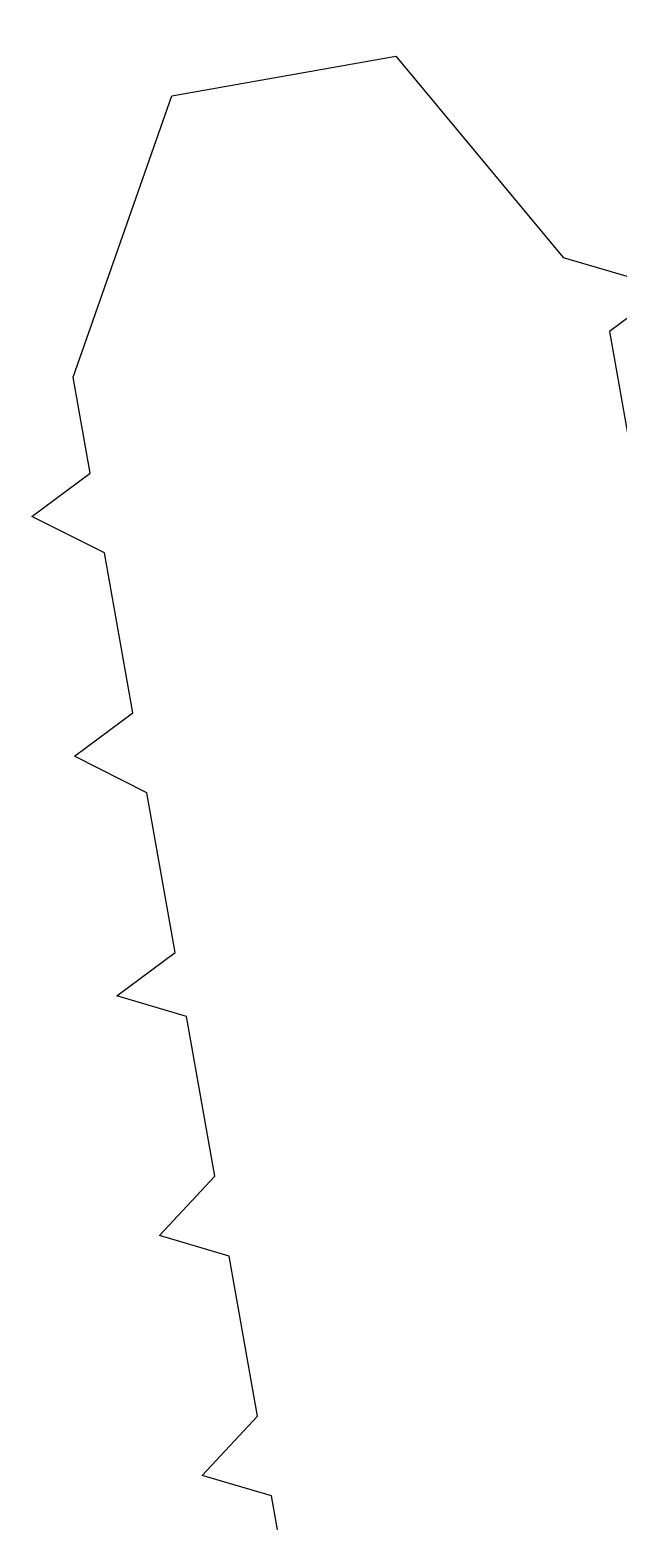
# Model space of a CAD drawing. Header units: millimetres. Extents: x 0 to 8967983, y -224399 to 13801.
# Drawn here: x 71359.15 to 71363.57, y -193413.17 to -193401.96 of the extents above; entities that cross this region are included whole.
import ezdxf

# ---------------------------------------------------------------- set-up
doc = ezdxf.new("R2010")
doc.units = ezdxf.units.MM
doc.header["$LTSCALE"] = 10
doc.layers.add('Архитектура', color=251, linetype='Continuous')

msp = doc.modelspace()

# ---------------------------------------------------------------- linework, layer by layer
at = {"layer": 'Архитектура', "lineweight": 25, "transparency": 33554684}
msp.add_lwpolyline([(71361.177, -193414.176), (71360.964, -193412.976), (71360.442, -193412.821), (71360.858, -193412.376), (71360.645, -193411.175), (71360.122, -193411.02), (71360.539, -193410.575), (71360.326, -193409.374), (71359.803, -193409.219), (71360.241, -193408.894), (71360.028, -193407.694), (71359.484, -193407.419), (71359.922, -193407.093), (71359.709, -193405.893), (71359.165, -193405.618), (71359.603, -193405.293), (71359.475, -193404.572), (71360.215, -193402.46), (71361.896, -193402.162), (71363.154, -193403.673), (71363.938, -193403.905), (71363.5, -193404.23), (71363.713, -193405.431)], dxfattribs=at)
msp.add_lwpolyline([(71361.177, -193414.176), (71360.964, -193412.976), (71360.442, -193412.821), (71360.858, -193412.376), (71360.645, -193411.175), (71360.122, -193411.02), (71360.539, -193410.575), (71360.326, -193409.374), (71359.803, -193409.219), (71360.241, -193408.894), (71360.028, -193407.694), (71359.484, -193407.419), (71359.922, -193407.093), (71359.709, -193405.893), (71359.165, -193405.618), (71359.603, -193405.293), (71359.475, -193404.572), (71360.215, -193402.46), (71361.896, -193402.162), (71363.154, -193403.673), (71363.938, -193403.905), (71363.5, -193404.23), (71363.713, -193405.431)], dxfattribs=at)
msp.add_lwpolyline([(71361.177, -193414.176), (71360.964, -193412.976), (71360.442, -193412.821), (71360.858, -193412.376), (71360.645, -193411.175), (71360.122, -193411.02), (71360.539, -193410.575), (71360.326, -193409.374), (71359.803, -193409.219), (71360.241, -193408.894), (71360.028, -193407.694), (71359.484, -193407.419), (71359.922, -193407.093), (71359.709, -193405.893), (71359.165, -193405.618), (71359.603, -193405.293), (71359.475, -193404.572), (71360.215, -193402.46), (71361.896, -193402.162), (71363.154, -193403.673), (71363.938, -193403.905), (71363.5, -193404.23), (71363.713, -193405.431)], dxfattribs=at)
msp.add_lwpolyline([(71361.177, -193414.176), (71360.964, -193412.976), (71360.442, -193412.821), (71360.858, -193412.376), (71360.645, -193411.175), (71360.122, -193411.02), (71360.539, -193410.575), (71360.326, -193409.374), (71359.803, -193409.219), (71360.241, -193408.894), (71360.028, -193407.694), (71359.484, -193407.419), (71359.922, -193407.093), (71359.709, -193405.893), (71359.165, -193405.618), (71359.603, -193405.293), (71359.475, -193404.572), (71360.215, -193402.46), (71361.896, -193402.162), (71363.154, -193403.673), (71363.938, -193403.905), (71363.5, -193404.23), (71363.713, -193405.431)], dxfattribs=at)
msp.add_lwpolyline([(71361.177, -193414.176), (71360.964, -193412.976), (71360.442, -193412.821), (71360.858, -193412.376), (71360.645, -193411.175), (71360.122, -193411.02), (71360.539, -193410.575), (71360.326, -193409.374), (71359.803, -193409.219), (71360.241, -193408.894), (71360.028, -193407.694), (71359.484, -193407.419), (71359.922, -193407.093), (71359.709, -193405.893), (71359.165, -193405.618), (71359.603, -193405.293), (71359.475, -193404.572), (71360.215, -193402.46), (71361.896, -193402.162), (71363.154, -193403.673), (71363.938, -193403.905), (71363.5, -193404.23), (71363.713, -193405.431)], dxfattribs=at)
msp.add_lwpolyline([(71361.177, -193414.176), (71360.964, -193412.976), (71360.442, -193412.821), (71360.858, -193412.376), (71360.645, -193411.175), (71360.122, -193411.02), (71360.539, -193410.575), (71360.326, -193409.374), (71359.803, -193409.219), (71360.241, -193408.894), (71360.028, -193407.694), (71359.484, -193407.419), (71359.922, -193407.093), (71359.709, -193405.893), (71359.165, -193405.618), (71359.603, -193405.293), (71359.475, -193404.572), (71360.215, -193402.46), (71361.896, -193402.162), (71363.154, -193403.673), (71363.938, -193403.905), (71363.5, -193404.23), (71363.713, -193405.431)], dxfattribs=at)
msp.add_lwpolyline([(71361.177, -193414.176), (71360.964, -193412.976), (71360.442, -193412.821), (71360.858, -193412.376), (71360.645, -193411.175), (71360.122, -193411.02), (71360.539, -193410.575), (71360.326, -193409.374), (71359.803, -193409.219), (71360.241, -193408.894), (71360.028, -193407.694), (71359.484, -193407.419), (71359.922, -193407.093), (71359.709, -193405.893), (71359.165, -193405.618), (71359.603, -193405.293), (71359.475, -193404.572), (71360.215, -193402.46), (71361.896, -193402.162), (71363.154, -193403.673), (71363.938, -193403.905), (71363.5, -193404.23), (71363.713, -193405.431)], dxfattribs=at)
msp.add_lwpolyline([(71361.177, -193414.176), (71360.964, -193412.976), (71360.442, -193412.821), (71360.858, -193412.376), (71360.645, -193411.175), (71360.122, -193411.02), (71360.539, -193410.575), (71360.326, -193409.374), (71359.803, -193409.219), (71360.241, -193408.894), (71360.028, -193407.694), (71359.484, -193407.419), (71359.922, -193407.093), (71359.709, -193405.893), (71359.165, -193405.618), (71359.603, -193405.293), (71359.475, -193404.572), (71360.215, -193402.46), (71361.896, -193402.162), (71363.154, -193403.673), (71363.938, -193403.905), (71363.5, -193404.23), (71363.713, -193405.431)], dxfattribs=at)
msp.add_lwpolyline([(71361.177, -193414.176), (71360.964, -193412.976), (71360.442, -193412.821), (71360.858, -193412.376), (71360.645, -193411.175), (71360.122, -193411.02), (71360.539, -193410.575), (71360.326, -193409.374), (71359.803, -193409.219), (71360.241, -193408.894), (71360.028, -193407.694), (71359.484, -193407.419), (71359.922, -193407.093), (71359.709, -193405.893), (71359.165, -193405.618), (71359.603, -193405.293), (71359.475, -193404.572), (71360.215, -193402.46), (71361.896, -193402.162), (71363.154, -193403.673), (71363.938, -193403.905), (71363.5, -193404.23), (71363.713, -193405.431)], dxfattribs=at)
msp.add_lwpolyline([(71361.177, -193414.176), (71360.964, -193412.976), (71360.442, -193412.821), (71360.858, -193412.376), (71360.645, -193411.175), (71360.122, -193411.02), (71360.539, -193410.575), (71360.326, -193409.374), (71359.803, -193409.219), (71360.241, -193408.894), (71360.028, -193407.694), (71359.484, -193407.419), (71359.922, -193407.093), (71359.709, -193405.893), (71359.165, -193405.618), (71359.603, -193405.293), (71359.475, -193404.572), (71360.215, -193402.46), (71361.896, -193402.162), (71363.154, -193403.673), (71363.938, -193403.905), (71363.5, -193404.23), (71363.713, -193405.431)], dxfattribs=at)
msp.add_lwpolyline([(71361.177, -193414.176), (71360.964, -193412.976), (71360.442, -193412.821), (71360.858, -193412.376), (71360.645, -193411.175), (71360.122, -193411.02), (71360.539, -193410.575), (71360.326, -193409.374), (71359.803, -193409.219), (71360.241, -193408.894), (71360.028, -193407.694), (71359.484, -193407.419), (71359.922, -193407.093), (71359.709, -193405.893), (71359.165, -193405.618), (71359.603, -193405.293), (71359.475, -193404.572), (71360.215, -193402.46), (71361.896, -193402.162), (71363.154, -193403.673), (71363.938, -193403.905), (71363.5, -193404.23), (71363.713, -193405.431)], dxfattribs=at)
msp.add_lwpolyline([(71361.177, -193414.176), (71360.964, -193412.976), (71360.442, -193412.821), (71360.858, -193412.376), (71360.645, -193411.175), (71360.122, -193411.02), (71360.539, -193410.575), (71360.326, -193409.374), (71359.803, -193409.219), (71360.241, -193408.894), (71360.028, -193407.694), (71359.484, -193407.419), (71359.922, -193407.093), (71359.709, -193405.893), (71359.165, -193405.618), (71359.603, -193405.293), (71359.475, -193404.572), (71360.215, -193402.46), (71361.896, -193402.162), (71363.154, -193403.673), (71363.938, -193403.905), (71363.5, -193404.23), (71363.713, -193405.431)], dxfattribs=at)
msp.add_lwpolyline([(71361.177, -193414.176), (71360.964, -193412.976), (71360.442, -193412.821), (71360.858, -193412.376), (71360.645, -193411.175), (71360.122, -193411.02), (71360.539, -193410.575), (71360.326, -193409.374), (71359.803, -193409.219), (71360.241, -193408.894), (71360.028, -193407.694), (71359.484, -193407.419), (71359.922, -193407.093), (71359.709, -193405.893), (71359.165, -193405.618), (71359.603, -193405.293), (71359.475, -193404.572), (71360.215, -193402.46), (71361.896, -193402.162), (71363.154, -193403.673), (71363.938, -193403.905), (71363.5, -193404.23), (71363.713, -193405.431)], dxfattribs=at)
msp.add_lwpolyline([(71361.177, -193414.176), (71360.964, -193412.976), (71360.442, -193412.821), (71360.858, -193412.376), (71360.645, -193411.175), (71360.122, -193411.02), (71360.539, -193410.575), (71360.326, -193409.374), (71359.803, -193409.219), (71360.241, -193408.894), (71360.028, -193407.694), (71359.484, -193407.419), (71359.922, -193407.093), (71359.709, -193405.893), (71359.165, -193405.618), (71359.603, -193405.293), (71359.475, -193404.572), (71360.215, -193402.46), (71361.896, -193402.162), (71363.154, -193403.673), (71363.938, -193403.905), (71363.5, -193404.23), (71363.713, -193405.431)], dxfattribs=at)
msp.add_lwpolyline([(71361.177, -193414.176), (71360.964, -193412.976), (71360.442, -193412.821), (71360.858, -193412.376), (71360.645, -193411.175), (71360.122, -193411.02), (71360.539, -193410.575), (71360.326, -193409.374), (71359.803, -193409.219), (71360.241, -193408.894), (71360.028, -193407.694), (71359.484, -193407.419), (71359.922, -193407.093), (71359.709, -193405.893), (71359.165, -193405.618), (71359.603, -193405.293), (71359.475, -193404.572), (71360.215, -193402.46), (71361.896, -193402.162), (71363.154, -193403.673), (71363.938, -193403.905), (71363.5, -193404.23), (71363.713, -193405.431)], dxfattribs=at)
msp.add_lwpolyline([(71361.177, -193414.176), (71360.964, -193412.976), (71360.442, -193412.821), (71360.858, -193412.376), (71360.645, -193411.175), (71360.122, -193411.02), (71360.539, -193410.575), (71360.326, -193409.374), (71359.803, -193409.219), (71360.241, -193408.894), (71360.028, -193407.694), (71359.484, -193407.419), (71359.922, -193407.093), (71359.709, -193405.893), (71359.165, -193405.618), (71359.603, -193405.293), (71359.475, -193404.572), (71360.215, -193402.46), (71361.896, -193402.162), (71363.154, -193403.673), (71363.938, -193403.905), (71363.5, -193404.23), (71363.713, -193405.431)], dxfattribs=at)
msp.add_lwpolyline([(71361.177, -193414.176), (71360.964, -193412.976), (71360.442, -193412.821), (71360.858, -193412.376), (71360.645, -193411.175), (71360.122, -193411.02), (71360.539, -193410.575), (71360.326, -193409.374), (71359.803, -193409.219), (71360.241, -193408.894), (71360.028, -193407.694), (71359.484, -193407.419), (71359.922, -193407.093), (71359.709, -193405.893), (71359.165, -193405.618), (71359.603, -193405.293), (71359.475, -193404.572), (71360.215, -193402.46), (71361.896, -193402.162), (71363.154, -193403.673), (71363.938, -193403.905), (71363.5, -193404.23), (71363.713, -193405.431)], dxfattribs=at)
msp.add_lwpolyline([(71361.177, -193414.176), (71360.964, -193412.976), (71360.442, -193412.821), (71360.858, -193412.376), (71360.645, -193411.175), (71360.122, -193411.02), (71360.539, -193410.575), (71360.326, -193409.374), (71359.803, -193409.219), (71360.241, -193408.894), (71360.028, -193407.694), (71359.484, -193407.419), (71359.922, -193407.093), (71359.709, -193405.893), (71359.165, -193405.618), (71359.603, -193405.293), (71359.475, -193404.572), (71360.215, -193402.46), (71361.896, -193402.162), (71363.154, -193403.673), (71363.938, -193403.905), (71363.5, -193404.23), (71363.713, -193405.431)], dxfattribs=at)
msp.add_lwpolyline([(71361.177, -193414.176), (71360.964, -193412.976), (71360.442, -193412.821), (71360.858, -193412.376), (71360.645, -193411.175), (71360.122, -193411.02), (71360.539, -193410.575), (71360.326, -193409.374), (71359.803, -193409.219), (71360.241, -193408.894), (71360.028, -193407.694), (71359.484, -193407.419), (71359.922, -193407.093), (71359.709, -193405.893), (71359.165, -193405.618), (71359.603, -193405.293), (71359.475, -193404.572), (71360.215, -193402.46), (71361.896, -193402.162), (71363.154, -193403.673), (71363.938, -193403.905), (71363.5, -193404.23), (71363.713, -193405.431)], dxfattribs=at)
msp.add_lwpolyline([(71361.177, -193414.176), (71360.964, -193412.976), (71360.442, -193412.821), (71360.858, -193412.376), (71360.645, -193411.175), (71360.122, -193411.02), (71360.539, -193410.575), (71360.326, -193409.374), (71359.803, -193409.219), (71360.241, -193408.894), (71360.028, -193407.694), (71359.484, -193407.419), (71359.922, -193407.093), (71359.709, -193405.893), (71359.165, -193405.618), (71359.603, -193405.293), (71359.475, -193404.572), (71360.215, -193402.46), (71361.896, -193402.162), (71363.154, -193403.673), (71363.938, -193403.905), (71363.5, -193404.23), (71363.713, -193405.431)], dxfattribs=at)
msp.add_lwpolyline([(71361.177, -193414.176), (71360.964, -193412.976), (71360.442, -193412.821), (71360.858, -193412.376), (71360.645, -193411.175), (71360.122, -193411.02), (71360.539, -193410.575), (71360.326, -193409.374), (71359.803, -193409.219), (71360.241, -193408.894), (71360.028, -193407.694), (71359.484, -193407.419), (71359.922, -193407.093), (71359.709, -193405.893), (71359.165, -193405.618), (71359.603, -193405.293), (71359.475, -193404.572), (71360.215, -193402.46), (71361.896, -193402.162), (71363.154, -193403.673), (71363.938, -193403.905), (71363.5, -193404.23), (71363.713, -193405.431)], dxfattribs=at)
msp.add_lwpolyline([(71361.177, -193414.176), (71360.964, -193412.976), (71360.442, -193412.821), (71360.858, -193412.376), (71360.645, -193411.175), (71360.122, -193411.02), (71360.539, -193410.575), (71360.326, -193409.374), (71359.803, -193409.219), (71360.241, -193408.894), (71360.028, -193407.694), (71359.484, -193407.419), (71359.922, -193407.093), (71359.709, -193405.893), (71359.165, -193405.618), (71359.603, -193405.293), (71359.475, -193404.572), (71360.215, -193402.46), (71361.896, -193402.162), (71363.154, -193403.673), (71363.938, -193403.905), (71363.5, -193404.23), (71363.713, -193405.431)], dxfattribs=at)
msp.add_lwpolyline([(71361.177, -193414.176), (71360.964, -193412.976), (71360.442, -193412.821), (71360.858, -193412.376), (71360.645, -193411.175), (71360.122, -193411.02), (71360.539, -193410.575), (71360.326, -193409.374), (71359.803, -193409.219), (71360.241, -193408.894), (71360.028, -193407.694), (71359.484, -193407.419), (71359.922, -193407.093), (71359.709, -193405.893), (71359.165, -193405.618), (71359.603, -193405.293), (71359.475, -193404.572), (71360.215, -193402.46), (71361.896, -193402.162), (71363.154, -193403.673), (71363.938, -193403.905), (71363.5, -193404.23), (71363.713, -193405.431)], dxfattribs=at)
msp.add_lwpolyline([(71361.177, -193414.176), (71360.964, -193412.976), (71360.442, -193412.821), (71360.858, -193412.376), (71360.645, -193411.175), (71360.122, -193411.02), (71360.539, -193410.575), (71360.326, -193409.374), (71359.803, -193409.219), (71360.241, -193408.894), (71360.028, -193407.694), (71359.484, -193407.419), (71359.922, -193407.093), (71359.709, -193405.893), (71359.165, -193405.618), (71359.603, -193405.293), (71359.475, -193404.572), (71360.215, -193402.46), (71361.896, -193402.162), (71363.154, -193403.673), (71363.938, -193403.905), (71363.5, -193404.23), (71363.713, -193405.431)], dxfattribs=at)
msp.add_lwpolyline([(71361.177, -193414.176), (71360.964, -193412.976), (71360.442, -193412.821), (71360.858, -193412.376), (71360.645, -193411.175), (71360.122, -193411.02), (71360.539, -193410.575), (71360.326, -193409.374), (71359.803, -193409.219), (71360.241, -193408.894), (71360.028, -193407.694), (71359.484, -193407.419), (71359.922, -193407.093), (71359.709, -193405.893), (71359.165, -193405.618), (71359.603, -193405.293), (71359.475, -193404.572), (71360.215, -193402.46), (71361.896, -193402.162), (71363.154, -193403.673), (71363.938, -193403.905), (71363.5, -193404.23), (71363.713, -193405.431)], dxfattribs=at)
msp.add_lwpolyline([(71361.177, -193414.176), (71360.964, -193412.976), (71360.442, -193412.821), (71360.858, -193412.376), (71360.645, -193411.175), (71360.122, -193411.02), (71360.539, -193410.575), (71360.326, -193409.374), (71359.803, -193409.219), (71360.241, -193408.894), (71360.028, -193407.694), (71359.484, -193407.419), (71359.922, -193407.093), (71359.709, -193405.893), (71359.165, -193405.618), (71359.603, -193405.293), (71359.475, -193404.572), (71360.215, -193402.46), (71361.896, -193402.162), (71363.154, -193403.673), (71363.938, -193403.905), (71363.5, -193404.23), (71363.713, -193405.431)], dxfattribs=at)
msp.add_lwpolyline([(71361.177, -193414.176), (71360.964, -193412.976), (71360.442, -193412.821), (71360.858, -193412.376), (71360.645, -193411.175), (71360.122, -193411.02), (71360.539, -193410.575), (71360.326, -193409.374), (71359.803, -193409.219), (71360.241, -193408.894), (71360.028, -193407.694), (71359.484, -193407.419), (71359.922, -193407.093), (71359.709, -193405.893), (71359.165, -193405.618), (71359.603, -193405.293), (71359.475, -193404.572), (71360.215, -193402.46), (71361.896, -193402.162), (71363.154, -193403.673), (71363.938, -193403.905), (71363.5, -193404.23), (71363.713, -193405.431)], dxfattribs=at)
msp.add_lwpolyline([(71361.177, -193414.176), (71360.964, -193412.976), (71360.442, -193412.821), (71360.858, -193412.376), (71360.645, -193411.175), (71360.122, -193411.02), (71360.539, -193410.575), (71360.326, -193409.374), (71359.803, -193409.219), (71360.241, -193408.894), (71360.028, -193407.694), (71359.484, -193407.419), (71359.922, -193407.093), (71359.709, -193405.893), (71359.165, -193405.618), (71359.603, -193405.293), (71359.475, -193404.572), (71360.215, -193402.46), (71361.896, -193402.162), (71363.154, -193403.673), (71363.938, -193403.905), (71363.5, -193404.23), (71363.713, -193405.431)], dxfattribs=at)
msp.add_lwpolyline([(71361.177, -193414.176), (71360.964, -193412.976), (71360.442, -193412.821), (71360.858, -193412.376), (71360.645, -193411.175), (71360.122, -193411.02), (71360.539, -193410.575), (71360.326, -193409.374), (71359.803, -193409.219), (71360.241, -193408.894), (71360.028, -193407.694), (71359.484, -193407.419), (71359.922, -193407.093), (71359.709, -193405.893), (71359.165, -193405.618), (71359.603, -193405.293), (71359.475, -193404.572), (71360.215, -193402.46), (71361.896, -193402.162), (71363.154, -193403.673), (71363.938, -193403.905), (71363.5, -193404.23), (71363.713, -193405.431)], dxfattribs=at)
msp.add_lwpolyline([(71361.177, -193414.176), (71360.964, -193412.976), (71360.442, -193412.821), (71360.858, -193412.376), (71360.645, -193411.175), (71360.122, -193411.02), (71360.539, -193410.575), (71360.326, -193409.374), (71359.803, -193409.219), (71360.241, -193408.894), (71360.028, -193407.694), (71359.484, -193407.419), (71359.922, -193407.093), (71359.709, -193405.893), (71359.165, -193405.618), (71359.603, -193405.293), (71359.475, -193404.572), (71360.215, -193402.46), (71361.896, -193402.162), (71363.154, -193403.673), (71363.938, -193403.905), (71363.5, -193404.23), (71363.713, -193405.431)], dxfattribs=at)
msp.add_lwpolyline([(71361.177, -193414.176), (71360.964, -193412.976), (71360.442, -193412.821), (71360.858, -193412.376), (71360.645, -193411.175), (71360.122, -193411.02), (71360.539, -193410.575), (71360.326, -193409.374), (71359.803, -193409.219), (71360.241, -193408.894), (71360.028, -193407.694), (71359.484, -193407.419), (71359.922, -193407.093), (71359.709, -193405.893), (71359.165, -193405.618), (71359.603, -193405.293), (71359.475, -193404.572), (71360.215, -193402.46), (71361.896, -193402.162), (71363.154, -193403.673), (71363.938, -193403.905), (71363.5, -193404.23), (71363.713, -193405.431)], dxfattribs=at)
msp.add_lwpolyline([(71361.177, -193414.176), (71360.964, -193412.976), (71360.442, -193412.821), (71360.858, -193412.376), (71360.645, -193411.175), (71360.122, -193411.02), (71360.539, -193410.575), (71360.326, -193409.374), (71359.803, -193409.219), (71360.241, -193408.894), (71360.028, -193407.694), (71359.484, -193407.419), (71359.922, -193407.093), (71359.709, -193405.893), (71359.165, -193405.618), (71359.603, -193405.293), (71359.475, -193404.572), (71360.215, -193402.46), (71361.896, -193402.162), (71363.154, -193403.673), (71363.938, -193403.905), (71363.5, -193404.23), (71363.713, -193405.431)], dxfattribs=at)
msp.add_lwpolyline([(71361.177, -193414.176), (71360.964, -193412.976), (71360.442, -193412.821), (71360.858, -193412.376), (71360.645, -193411.175), (71360.122, -193411.02), (71360.539, -193410.575), (71360.326, -193409.374), (71359.803, -193409.219), (71360.241, -193408.894), (71360.028, -193407.694), (71359.484, -193407.419), (71359.922, -193407.093), (71359.709, -193405.893), (71359.165, -193405.618), (71359.603, -193405.293), (71359.475, -193404.572), (71360.215, -193402.46), (71361.896, -193402.162), (71363.154, -193403.673), (71363.938, -193403.905), (71363.5, -193404.23), (71363.713, -193405.431)], dxfattribs=at)
msp.add_lwpolyline([(71361.177, -193414.176), (71360.964, -193412.976), (71360.442, -193412.821), (71360.858, -193412.376), (71360.645, -193411.175), (71360.122, -193411.02), (71360.539, -193410.575), (71360.326, -193409.374), (71359.803, -193409.219), (71360.241, -193408.894), (71360.028, -193407.694), (71359.484, -193407.419), (71359.922, -193407.093), (71359.709, -193405.893), (71359.165, -193405.618), (71359.603, -193405.293), (71359.475, -193404.572), (71360.215, -193402.46), (71361.896, -193402.162), (71363.154, -193403.673), (71363.938, -193403.905), (71363.5, -193404.23), (71363.713, -193405.431)], dxfattribs=at)
msp.add_lwpolyline([(71361.177, -193414.176), (71360.964, -193412.976), (71360.442, -193412.821), (71360.858, -193412.376), (71360.645, -193411.175), (71360.122, -193411.02), (71360.539, -193410.575), (71360.326, -193409.374), (71359.803, -193409.219), (71360.241, -193408.894), (71360.028, -193407.694), (71359.484, -193407.419), (71359.922, -193407.093), (71359.709, -193405.893), (71359.165, -193405.618), (71359.603, -193405.293), (71359.475, -193404.572), (71360.215, -193402.46), (71361.896, -193402.162), (71363.154, -193403.673), (71363.938, -193403.905), (71363.5, -193404.23), (71363.713, -193405.431)], dxfattribs=at)
msp.add_lwpolyline([(71361.177, -193414.176), (71360.964, -193412.976), (71360.442, -193412.821), (71360.858, -193412.376), (71360.645, -193411.175), (71360.122, -193411.02), (71360.539, -193410.575), (71360.326, -193409.374), (71359.803, -193409.219), (71360.241, -193408.894), (71360.028, -193407.694), (71359.484, -193407.419), (71359.922, -193407.093), (71359.709, -193405.893), (71359.165, -193405.618), (71359.603, -193405.293), (71359.475, -193404.572), (71360.215, -193402.46), (71361.896, -193402.162), (71363.154, -193403.673), (71363.938, -193403.905), (71363.5, -193404.23), (71363.713, -193405.431)], dxfattribs=at)
msp.add_lwpolyline([(71361.177, -193414.176), (71360.964, -193412.976), (71360.442, -193412.821), (71360.858, -193412.376), (71360.645, -193411.175), (71360.122, -193411.02), (71360.539, -193410.575), (71360.326, -193409.374), (71359.803, -193409.219), (71360.241, -193408.894), (71360.028, -193407.694), (71359.484, -193407.419), (71359.922, -193407.093), (71359.709, -193405.893), (71359.165, -193405.618), (71359.603, -193405.293), (71359.475, -193404.572), (71360.215, -193402.46), (71361.896, -193402.162), (71363.154, -193403.673), (71363.938, -193403.905), (71363.5, -193404.23), (71363.713, -193405.431)], dxfattribs=at)
msp.add_lwpolyline([(71361.177, -193414.176), (71360.964, -193412.976), (71360.442, -193412.821), (71360.858, -193412.376), (71360.645, -193411.175), (71360.122, -193411.02), (71360.539, -193410.575), (71360.326, -193409.374), (71359.803, -193409.219), (71360.241, -193408.894), (71360.028, -193407.694), (71359.484, -193407.419), (71359.922, -193407.093), (71359.709, -193405.893), (71359.165, -193405.618), (71359.603, -193405.293), (71359.475, -193404.572), (71360.215, -193402.46), (71361.896, -193402.162), (71363.154, -193403.673), (71363.938, -193403.905), (71363.5, -193404.23), (71363.713, -193405.431)], dxfattribs=at)
msp.add_lwpolyline([(71361.177, -193414.176), (71360.964, -193412.976), (71360.442, -193412.821), (71360.858, -193412.376), (71360.645, -193411.175), (71360.122, -193411.02), (71360.539, -193410.575), (71360.326, -193409.374), (71359.803, -193409.219), (71360.241, -193408.894), (71360.028, -193407.694), (71359.484, -193407.419), (71359.922, -193407.093), (71359.709, -193405.893), (71359.165, -193405.618), (71359.603, -193405.293), (71359.475, -193404.572), (71360.215, -193402.46), (71361.896, -193402.162), (71363.154, -193403.673), (71363.938, -193403.905), (71363.5, -193404.23), (71363.713, -193405.431)], dxfattribs=at)
msp.add_lwpolyline([(71361.177, -193414.176), (71360.964, -193412.976), (71360.442, -193412.821), (71360.858, -193412.376), (71360.645, -193411.175), (71360.122, -193411.02), (71360.539, -193410.575), (71360.326, -193409.374), (71359.803, -193409.219), (71360.241, -193408.894), (71360.028, -193407.694), (71359.484, -193407.419), (71359.922, -193407.093), (71359.709, -193405.893), (71359.165, -193405.618), (71359.603, -193405.293), (71359.475, -193404.572), (71360.215, -193402.46), (71361.896, -193402.162), (71363.154, -193403.673), (71363.938, -193403.905), (71363.5, -193404.23), (71363.713, -193405.431)], dxfattribs=at)
msp.add_lwpolyline([(71361.177, -193414.176), (71360.964, -193412.976), (71360.442, -193412.821), (71360.858, -193412.376), (71360.645, -193411.175), (71360.122, -193411.02), (71360.539, -193410.575), (71360.326, -193409.374), (71359.803, -193409.219), (71360.241, -193408.894), (71360.028, -193407.694), (71359.484, -193407.419), (71359.922, -193407.093), (71359.709, -193405.893), (71359.165, -193405.618), (71359.603, -193405.293), (71359.475, -193404.572), (71360.215, -193402.46), (71361.896, -193402.162), (71363.154, -193403.673), (71363.938, -193403.905), (71363.5, -193404.23), (71363.713, -193405.431)], dxfattribs=at)
msp.add_lwpolyline([(71361.177, -193414.176), (71360.964, -193412.976), (71360.442, -193412.821), (71360.858, -193412.376), (71360.645, -193411.175), (71360.122, -193411.02), (71360.539, -193410.575), (71360.326, -193409.374), (71359.803, -193409.219), (71360.241, -193408.894), (71360.028, -193407.694), (71359.484, -193407.419), (71359.922, -193407.093), (71359.709, -193405.893), (71359.165, -193405.618), (71359.603, -193405.293), (71359.475, -193404.572), (71360.215, -193402.46), (71361.896, -193402.162), (71363.154, -193403.673), (71363.938, -193403.905), (71363.5, -193404.23), (71363.713, -193405.431)], dxfattribs=at)
msp.add_lwpolyline([(71361.177, -193414.176), (71360.964, -193412.976), (71360.442, -193412.821), (71360.858, -193412.376), (71360.645, -193411.175), (71360.122, -193411.02), (71360.539, -193410.575), (71360.326, -193409.374), (71359.803, -193409.219), (71360.241, -193408.894), (71360.028, -193407.694), (71359.484, -193407.419), (71359.922, -193407.093), (71359.709, -193405.893), (71359.165, -193405.618), (71359.603, -193405.293), (71359.475, -193404.572), (71360.215, -193402.46), (71361.896, -193402.162), (71363.154, -193403.673), (71363.938, -193403.905), (71363.5, -193404.23), (71363.713, -193405.431)], dxfattribs=at)
msp.add_lwpolyline([(71361.177, -193414.176), (71360.964, -193412.976), (71360.442, -193412.821), (71360.858, -193412.376), (71360.645, -193411.175), (71360.122, -193411.02), (71360.539, -193410.575), (71360.326, -193409.374), (71359.803, -193409.219), (71360.241, -193408.894), (71360.028, -193407.694), (71359.484, -193407.419), (71359.922, -193407.093), (71359.709, -193405.893), (71359.165, -193405.618), (71359.603, -193405.293), (71359.475, -193404.572), (71360.215, -193402.46), (71361.896, -193402.162), (71363.154, -193403.673), (71363.938, -193403.905), (71363.5, -193404.23), (71363.713, -193405.431)], dxfattribs=at)
msp.add_lwpolyline([(71361.177, -193414.176), (71360.964, -193412.976), (71360.442, -193412.821), (71360.858, -193412.376), (71360.645, -193411.175), (71360.122, -193411.02), (71360.539, -193410.575), (71360.326, -193409.374), (71359.803, -193409.219), (71360.241, -193408.894), (71360.028, -193407.694), (71359.484, -193407.419), (71359.922, -193407.093), (71359.709, -193405.893), (71359.165, -193405.618), (71359.603, -193405.293), (71359.475, -193404.572), (71360.215, -193402.46), (71361.896, -193402.162), (71363.154, -193403.673), (71363.938, -193403.905), (71363.5, -193404.23), (71363.713, -193405.431)], dxfattribs=at)
msp.add_lwpolyline([(71361.177, -193414.176), (71360.964, -193412.976), (71360.442, -193412.821), (71360.858, -193412.376), (71360.645, -193411.175), (71360.122, -193411.02), (71360.539, -193410.575), (71360.326, -193409.374), (71359.803, -193409.219), (71360.241, -193408.894), (71360.028, -193407.694), (71359.484, -193407.419), (71359.922, -193407.093), (71359.709, -193405.893), (71359.165, -193405.618), (71359.603, -193405.293), (71359.475, -193404.572), (71360.215, -193402.46), (71361.896, -193402.162), (71363.154, -193403.673), (71363.938, -193403.905), (71363.5, -193404.23), (71363.713, -193405.431)], dxfattribs=at)
msp.add_lwpolyline([(71361.177, -193414.176), (71360.964, -193412.976), (71360.442, -193412.821), (71360.858, -193412.376), (71360.645, -193411.175), (71360.122, -193411.02), (71360.539, -193410.575), (71360.326, -193409.374), (71359.803, -193409.219), (71360.241, -193408.894), (71360.028, -193407.694), (71359.484, -193407.419), (71359.922, -193407.093), (71359.709, -193405.893), (71359.165, -193405.618), (71359.603, -193405.293), (71359.475, -193404.572), (71360.215, -193402.46), (71361.896, -193402.162), (71363.154, -193403.673), (71363.938, -193403.905), (71363.5, -193404.23), (71363.713, -193405.431)], dxfattribs=at)
msp.add_lwpolyline([(71361.177, -193414.176), (71360.964, -193412.976), (71360.442, -193412.821), (71360.858, -193412.376), (71360.645, -193411.175), (71360.122, -193411.02), (71360.539, -193410.575), (71360.326, -193409.374), (71359.803, -193409.219), (71360.241, -193408.894), (71360.028, -193407.694), (71359.484, -193407.419), (71359.922, -193407.093), (71359.709, -193405.893), (71359.165, -193405.618), (71359.603, -193405.293), (71359.475, -193404.572), (71360.215, -193402.46), (71361.896, -193402.162), (71363.154, -193403.673), (71363.938, -193403.905), (71363.5, -193404.23), (71363.713, -193405.431)], dxfattribs=at)
msp.add_lwpolyline([(71361.177, -193414.176), (71360.964, -193412.976), (71360.442, -193412.821), (71360.858, -193412.376), (71360.645, -193411.175), (71360.122, -193411.02), (71360.539, -193410.575), (71360.326, -193409.374), (71359.803, -193409.219), (71360.241, -193408.894), (71360.028, -193407.694), (71359.484, -193407.419), (71359.922, -193407.093), (71359.709, -193405.893), (71359.165, -193405.618), (71359.603, -193405.293), (71359.475, -193404.572), (71360.215, -193402.46), (71361.896, -193402.162), (71363.154, -193403.673), (71363.938, -193403.905), (71363.5, -193404.23), (71363.713, -193405.431)], dxfattribs=at)
msp.add_lwpolyline([(71361.177, -193414.176), (71360.964, -193412.976), (71360.442, -193412.821), (71360.858, -193412.376), (71360.645, -193411.175), (71360.122, -193411.02), (71360.539, -193410.575), (71360.326, -193409.374), (71359.803, -193409.219), (71360.241, -193408.894), (71360.028, -193407.694), (71359.484, -193407.419), (71359.922, -193407.093), (71359.709, -193405.893), (71359.165, -193405.618), (71359.603, -193405.293), (71359.475, -193404.572), (71360.215, -193402.46), (71361.896, -193402.162), (71363.154, -193403.673), (71363.938, -193403.905), (71363.5, -193404.23), (71363.713, -193405.431)], dxfattribs=at)
msp.add_lwpolyline([(71361.177, -193414.176), (71360.964, -193412.976), (71360.442, -193412.821), (71360.858, -193412.376), (71360.645, -193411.175), (71360.122, -193411.02), (71360.539, -193410.575), (71360.326, -193409.374), (71359.803, -193409.219), (71360.241, -193408.894), (71360.028, -193407.694), (71359.484, -193407.419), (71359.922, -193407.093), (71359.709, -193405.893), (71359.165, -193405.618), (71359.603, -193405.293), (71359.475, -193404.572), (71360.215, -193402.46), (71361.896, -193402.162), (71363.154, -193403.673), (71363.938, -193403.905), (71363.5, -193404.23), (71363.713, -193405.431)], dxfattribs=at)
msp.add_lwpolyline([(71361.177, -193414.176), (71360.964, -193412.976), (71360.442, -193412.821), (71360.858, -193412.376), (71360.645, -193411.175), (71360.122, -193411.02), (71360.539, -193410.575), (71360.326, -193409.374), (71359.803, -193409.219), (71360.241, -193408.894), (71360.028, -193407.694), (71359.484, -193407.419), (71359.922, -193407.093), (71359.709, -193405.893), (71359.165, -193405.618), (71359.603, -193405.293), (71359.475, -193404.572), (71360.215, -193402.46), (71361.896, -193402.162), (71363.154, -193403.673), (71363.938, -193403.905), (71363.5, -193404.23), (71363.713, -193405.431)], dxfattribs=at)
msp.add_lwpolyline([(71361.177, -193414.176), (71360.964, -193412.976), (71360.442, -193412.821), (71360.858, -193412.376), (71360.645, -193411.175), (71360.122, -193411.02), (71360.539, -193410.575), (71360.326, -193409.374), (71359.803, -193409.219), (71360.241, -193408.894), (71360.028, -193407.694), (71359.484, -193407.419), (71359.922, -193407.093), (71359.709, -193405.893), (71359.165, -193405.618), (71359.603, -193405.293), (71359.475, -193404.572), (71360.215, -193402.46), (71361.896, -193402.162), (71363.154, -193403.673), (71363.938, -193403.905), (71363.5, -193404.23), (71363.713, -193405.431)], dxfattribs=at)
msp.add_lwpolyline([(71361.177, -193414.176), (71360.964, -193412.976), (71360.442, -193412.821), (71360.858, -193412.376), (71360.645, -193411.175), (71360.122, -193411.02), (71360.539, -193410.575), (71360.326, -193409.374), (71359.803, -193409.219), (71360.241, -193408.894), (71360.028, -193407.694), (71359.484, -193407.419), (71359.922, -193407.093), (71359.709, -193405.893), (71359.165, -193405.618), (71359.603, -193405.293), (71359.475, -193404.572), (71360.215, -193402.46), (71361.896, -193402.162), (71363.154, -193403.673), (71363.938, -193403.905), (71363.5, -193404.23), (71363.713, -193405.431)], dxfattribs=at)
msp.add_lwpolyline([(71361.177, -193414.176), (71360.964, -193412.976), (71360.442, -193412.821), (71360.858, -193412.376), (71360.645, -193411.175), (71360.122, -193411.02), (71360.539, -193410.575), (71360.326, -193409.374), (71359.803, -193409.219), (71360.241, -193408.894), (71360.028, -193407.694), (71359.484, -193407.419), (71359.922, -193407.093), (71359.709, -193405.893), (71359.165, -193405.618), (71359.603, -193405.293), (71359.475, -193404.572), (71360.215, -193402.46), (71361.896, -193402.162), (71363.154, -193403.673), (71363.938, -193403.905), (71363.5, -193404.23), (71363.713, -193405.431)], dxfattribs=at)
msp.add_lwpolyline([(71361.177, -193414.176), (71360.964, -193412.976), (71360.442, -193412.821), (71360.858, -193412.376), (71360.645, -193411.175), (71360.122, -193411.02), (71360.539, -193410.575), (71360.326, -193409.374), (71359.803, -193409.219), (71360.241, -193408.894), (71360.028, -193407.694), (71359.484, -193407.419), (71359.922, -193407.093), (71359.709, -193405.893), (71359.165, -193405.618), (71359.603, -193405.293), (71359.475, -193404.572), (71360.215, -193402.46), (71361.896, -193402.162), (71363.154, -193403.673), (71363.938, -193403.905), (71363.5, -193404.23), (71363.713, -193405.431)], dxfattribs=at)
msp.add_lwpolyline([(71361.177, -193414.176), (71360.964, -193412.976), (71360.442, -193412.821), (71360.858, -193412.376), (71360.645, -193411.175), (71360.122, -193411.02), (71360.539, -193410.575), (71360.326, -193409.374), (71359.803, -193409.219), (71360.241, -193408.894), (71360.028, -193407.694), (71359.484, -193407.419), (71359.922, -193407.093), (71359.709, -193405.893), (71359.165, -193405.618), (71359.603, -193405.293), (71359.475, -193404.572), (71360.215, -193402.46), (71361.896, -193402.162), (71363.154, -193403.673), (71363.938, -193403.905), (71363.5, -193404.23), (71363.713, -193405.431)], dxfattribs=at)
msp.add_lwpolyline([(71361.177, -193414.176), (71360.964, -193412.976), (71360.442, -193412.821), (71360.858, -193412.376), (71360.645, -193411.175), (71360.122, -193411.02), (71360.539, -193410.575), (71360.326, -193409.374), (71359.803, -193409.219), (71360.241, -193408.894), (71360.028, -193407.694), (71359.484, -193407.419), (71359.922, -193407.093), (71359.709, -193405.893), (71359.165, -193405.618), (71359.603, -193405.293), (71359.475, -193404.572), (71360.215, -193402.46), (71361.896, -193402.162), (71363.154, -193403.673), (71363.938, -193403.905), (71363.5, -193404.23), (71363.713, -193405.431)], dxfattribs=at)
msp.add_lwpolyline([(71361.177, -193414.176), (71360.964, -193412.976), (71360.442, -193412.821), (71360.858, -193412.376), (71360.645, -193411.175), (71360.122, -193411.02), (71360.539, -193410.575), (71360.326, -193409.374), (71359.803, -193409.219), (71360.241, -193408.894), (71360.028, -193407.694), (71359.484, -193407.419), (71359.922, -193407.093), (71359.709, -193405.893), (71359.165, -193405.618), (71359.603, -193405.293), (71359.475, -193404.572), (71360.215, -193402.46), (71361.896, -193402.162), (71363.154, -193403.673), (71363.938, -193403.905), (71363.5, -193404.23), (71363.713, -193405.431)], dxfattribs=at)
msp.add_lwpolyline([(71361.177, -193414.176), (71360.964, -193412.976), (71360.442, -193412.821), (71360.858, -193412.376), (71360.645, -193411.175), (71360.122, -193411.02), (71360.539, -193410.575), (71360.326, -193409.374), (71359.803, -193409.219), (71360.241, -193408.894), (71360.028, -193407.694), (71359.484, -193407.419), (71359.922, -193407.093), (71359.709, -193405.893), (71359.165, -193405.618), (71359.603, -193405.293), (71359.475, -193404.572), (71360.215, -193402.46), (71361.896, -193402.162), (71363.154, -193403.673), (71363.938, -193403.905), (71363.5, -193404.23), (71363.713, -193405.431)], dxfattribs=at)
msp.add_lwpolyline([(71361.177, -193414.176), (71360.964, -193412.976), (71360.442, -193412.821), (71360.858, -193412.376), (71360.645, -193411.175), (71360.122, -193411.02), (71360.539, -193410.575), (71360.326, -193409.374), (71359.803, -193409.219), (71360.241, -193408.894), (71360.028, -193407.694), (71359.484, -193407.419), (71359.922, -193407.093), (71359.709, -193405.893), (71359.165, -193405.618), (71359.603, -193405.293), (71359.475, -193404.572), (71360.215, -193402.46), (71361.896, -193402.162), (71363.154, -193403.673), (71363.938, -193403.905), (71363.5, -193404.23), (71363.713, -193405.431)], dxfattribs=at)
msp.add_lwpolyline([(71361.177, -193414.176), (71360.964, -193412.976), (71360.442, -193412.821), (71360.858, -193412.376), (71360.645, -193411.175), (71360.122, -193411.02), (71360.539, -193410.575), (71360.326, -193409.374), (71359.803, -193409.219), (71360.241, -193408.894), (71360.028, -193407.694), (71359.484, -193407.419), (71359.922, -193407.093), (71359.709, -193405.893), (71359.165, -193405.618), (71359.603, -193405.293), (71359.475, -193404.572), (71360.215, -193402.46), (71361.896, -193402.162), (71363.154, -193403.673), (71363.938, -193403.905), (71363.5, -193404.23), (71363.713, -193405.431)], dxfattribs=at)
msp.add_lwpolyline([(71361.177, -193414.176), (71360.964, -193412.976), (71360.442, -193412.821), (71360.858, -193412.376), (71360.645, -193411.175), (71360.122, -193411.02), (71360.539, -193410.575), (71360.326, -193409.374), (71359.803, -193409.219), (71360.241, -193408.894), (71360.028, -193407.694), (71359.484, -193407.419), (71359.922, -193407.093), (71359.709, -193405.893), (71359.165, -193405.618), (71359.603, -193405.293), (71359.475, -193404.572), (71360.215, -193402.46), (71361.896, -193402.162), (71363.154, -193403.673), (71363.938, -193403.905), (71363.5, -193404.23), (71363.713, -193405.431)], dxfattribs=at)
msp.add_lwpolyline([(71361.177, -193414.176), (71360.964, -193412.976), (71360.442, -193412.821), (71360.858, -193412.376), (71360.645, -193411.175), (71360.122, -193411.02), (71360.539, -193410.575), (71360.326, -193409.374), (71359.803, -193409.219), (71360.241, -193408.894), (71360.028, -193407.694), (71359.484, -193407.419), (71359.922, -193407.093), (71359.709, -193405.893), (71359.165, -193405.618), (71359.603, -193405.293), (71359.475, -193404.572), (71360.215, -193402.46), (71361.896, -193402.162), (71363.154, -193403.673), (71363.938, -193403.905), (71363.5, -193404.23), (71363.713, -193405.431)], dxfattribs=at)
msp.add_lwpolyline([(71361.177, -193414.176), (71360.964, -193412.976), (71360.442, -193412.821), (71360.858, -193412.376), (71360.645, -193411.175), (71360.122, -193411.02), (71360.539, -193410.575), (71360.326, -193409.374), (71359.803, -193409.219), (71360.241, -193408.894), (71360.028, -193407.694), (71359.484, -193407.419), (71359.922, -193407.093), (71359.709, -193405.893), (71359.165, -193405.618), (71359.603, -193405.293), (71359.475, -193404.572), (71360.215, -193402.46), (71361.896, -193402.162), (71363.154, -193403.673), (71363.938, -193403.905), (71363.5, -193404.23), (71363.713, -193405.431)], dxfattribs=at)
msp.add_lwpolyline([(71361.177, -193414.176), (71360.964, -193412.976), (71360.442, -193412.821), (71360.858, -193412.376), (71360.645, -193411.175), (71360.122, -193411.02), (71360.539, -193410.575), (71360.326, -193409.374), (71359.803, -193409.219), (71360.241, -193408.894), (71360.028, -193407.694), (71359.484, -193407.419), (71359.922, -193407.093), (71359.709, -193405.893), (71359.165, -193405.618), (71359.603, -193405.293), (71359.475, -193404.572), (71360.215, -193402.46), (71361.896, -193402.162), (71363.154, -193403.673), (71363.938, -193403.905), (71363.5, -193404.23), (71363.713, -193405.431)], dxfattribs=at)
msp.add_lwpolyline([(71361.177, -193414.176), (71360.964, -193412.976), (71360.442, -193412.821), (71360.858, -193412.376), (71360.645, -193411.175), (71360.122, -193411.02), (71360.539, -193410.575), (71360.326, -193409.374), (71359.803, -193409.219), (71360.241, -193408.894), (71360.028, -193407.694), (71359.484, -193407.419), (71359.922, -193407.093), (71359.709, -193405.893), (71359.165, -193405.618), (71359.603, -193405.293), (71359.475, -193404.572), (71360.215, -193402.46), (71361.896, -193402.162), (71363.154, -193403.673), (71363.938, -193403.905), (71363.5, -193404.23), (71363.713, -193405.431)], dxfattribs=at)
msp.add_lwpolyline([(71361.177, -193414.176), (71360.964, -193412.976), (71360.442, -193412.821), (71360.858, -193412.376), (71360.645, -193411.175), (71360.122, -193411.02), (71360.539, -193410.575), (71360.326, -193409.374), (71359.803, -193409.219), (71360.241, -193408.894), (71360.028, -193407.694), (71359.484, -193407.419), (71359.922, -193407.093), (71359.709, -193405.893), (71359.165, -193405.618), (71359.603, -193405.293), (71359.475, -193404.572), (71360.215, -193402.46), (71361.896, -193402.162), (71363.154, -193403.673), (71363.938, -193403.905), (71363.5, -193404.23), (71363.713, -193405.431)], dxfattribs=at)
msp.add_lwpolyline([(71361.177, -193414.176), (71360.964, -193412.976), (71360.442, -193412.821), (71360.858, -193412.376), (71360.645, -193411.175), (71360.122, -193411.02), (71360.539, -193410.575), (71360.326, -193409.374), (71359.803, -193409.219), (71360.241, -193408.894), (71360.028, -193407.694), (71359.484, -193407.419), (71359.922, -193407.093), (71359.709, -193405.893), (71359.165, -193405.618), (71359.603, -193405.293), (71359.475, -193404.572), (71360.215, -193402.46), (71361.896, -193402.162), (71363.154, -193403.673), (71363.938, -193403.905), (71363.5, -193404.23), (71363.713, -193405.431)], dxfattribs=at)
msp.add_lwpolyline([(71361.177, -193414.176), (71360.964, -193412.976), (71360.442, -193412.821), (71360.858, -193412.376), (71360.645, -193411.175), (71360.122, -193411.02), (71360.539, -193410.575), (71360.326, -193409.374), (71359.803, -193409.219), (71360.241, -193408.894), (71360.028, -193407.694), (71359.484, -193407.419), (71359.922, -193407.093), (71359.709, -193405.893), (71359.165, -193405.618), (71359.603, -193405.293), (71359.475, -193404.572), (71360.215, -193402.46), (71361.896, -193402.162), (71363.154, -193403.673), (71363.938, -193403.905), (71363.5, -193404.23), (71363.713, -193405.431)], dxfattribs=at)
msp.add_lwpolyline([(71361.177, -193414.176), (71360.964, -193412.976), (71360.442, -193412.821), (71360.858, -193412.376), (71360.645, -193411.175), (71360.122, -193411.02), (71360.539, -193410.575), (71360.326, -193409.374), (71359.803, -193409.219), (71360.241, -193408.894), (71360.028, -193407.694), (71359.484, -193407.419), (71359.922, -193407.093), (71359.709, -193405.893), (71359.165, -193405.618), (71359.603, -193405.293), (71359.475, -193404.572), (71360.215, -193402.46), (71361.896, -193402.162), (71363.154, -193403.673), (71363.938, -193403.905), (71363.5, -193404.23), (71363.713, -193405.431)], dxfattribs=at)
msp.add_lwpolyline([(71361.177, -193414.176), (71360.964, -193412.976), (71360.442, -193412.821), (71360.858, -193412.376), (71360.645, -193411.175), (71360.122, -193411.02), (71360.539, -193410.575), (71360.326, -193409.374), (71359.803, -193409.219), (71360.241, -193408.894), (71360.028, -193407.694), (71359.484, -193407.419), (71359.922, -193407.093), (71359.709, -193405.893), (71359.165, -193405.618), (71359.603, -193405.293), (71359.475, -193404.572), (71360.215, -193402.46), (71361.896, -193402.162), (71363.154, -193403.673), (71363.938, -193403.905), (71363.5, -193404.23), (71363.713, -193405.431)], dxfattribs=at)
msp.add_lwpolyline([(71361.177, -193414.176), (71360.964, -193412.976), (71360.442, -193412.821), (71360.858, -193412.376), (71360.645, -193411.175), (71360.122, -193411.02), (71360.539, -193410.575), (71360.326, -193409.374), (71359.803, -193409.219), (71360.241, -193408.894), (71360.028, -193407.694), (71359.484, -193407.419), (71359.922, -193407.093), (71359.709, -193405.893), (71359.165, -193405.618), (71359.603, -193405.293), (71359.475, -193404.572), (71360.215, -193402.46), (71361.896, -193402.162), (71363.154, -193403.673), (71363.938, -193403.905), (71363.5, -193404.23), (71363.713, -193405.431)], dxfattribs=at)
msp.add_lwpolyline([(71361.177, -193414.176), (71360.964, -193412.976), (71360.442, -193412.821), (71360.858, -193412.376), (71360.645, -193411.175), (71360.122, -193411.02), (71360.539, -193410.575), (71360.326, -193409.374), (71359.803, -193409.219), (71360.241, -193408.894), (71360.028, -193407.694), (71359.484, -193407.419), (71359.922, -193407.093), (71359.709, -193405.893), (71359.165, -193405.618), (71359.603, -193405.293), (71359.475, -193404.572), (71360.215, -193402.46), (71361.896, -193402.162), (71363.154, -193403.673), (71363.938, -193403.905), (71363.5, -193404.23), (71363.713, -193405.431)], dxfattribs=at)
msp.add_lwpolyline([(71361.177, -193414.176), (71360.964, -193412.976), (71360.442, -193412.821), (71360.858, -193412.376), (71360.645, -193411.175), (71360.122, -193411.02), (71360.539, -193410.575), (71360.326, -193409.374), (71359.803, -193409.219), (71360.241, -193408.894), (71360.028, -193407.694), (71359.484, -193407.419), (71359.922, -193407.093), (71359.709, -193405.893), (71359.165, -193405.618), (71359.603, -193405.293), (71359.475, -193404.572), (71360.215, -193402.46), (71361.896, -193402.162), (71363.154, -193403.673), (71363.938, -193403.905), (71363.5, -193404.23), (71363.713, -193405.431)], dxfattribs=at)
msp.add_lwpolyline([(71361.177, -193414.176), (71360.964, -193412.976), (71360.442, -193412.821), (71360.858, -193412.376), (71360.645, -193411.175), (71360.122, -193411.02), (71360.539, -193410.575), (71360.326, -193409.374), (71359.803, -193409.219), (71360.241, -193408.894), (71360.028, -193407.694), (71359.484, -193407.419), (71359.922, -193407.093), (71359.709, -193405.893), (71359.165, -193405.618), (71359.603, -193405.293), (71359.475, -193404.572), (71360.215, -193402.46), (71361.896, -193402.162), (71363.154, -193403.673), (71363.938, -193403.905), (71363.5, -193404.23), (71363.713, -193405.431)], dxfattribs=at)
msp.add_lwpolyline([(71361.177, -193414.176), (71360.964, -193412.976), (71360.442, -193412.821), (71360.858, -193412.376), (71360.645, -193411.175), (71360.122, -193411.02), (71360.539, -193410.575), (71360.326, -193409.374), (71359.803, -193409.219), (71360.241, -193408.894), (71360.028, -193407.694), (71359.484, -193407.419), (71359.922, -193407.093), (71359.709, -193405.893), (71359.165, -193405.618), (71359.603, -193405.293), (71359.475, -193404.572), (71360.215, -193402.46), (71361.896, -193402.162), (71363.154, -193403.673), (71363.938, -193403.905), (71363.5, -193404.23), (71363.713, -193405.431)], dxfattribs=at)
msp.add_lwpolyline([(71361.177, -193414.176), (71360.964, -193412.976), (71360.442, -193412.821), (71360.858, -193412.376), (71360.645, -193411.175), (71360.122, -193411.02), (71360.539, -193410.575), (71360.326, -193409.374), (71359.803, -193409.219), (71360.241, -193408.894), (71360.028, -193407.694), (71359.484, -193407.419), (71359.922, -193407.093), (71359.709, -193405.893), (71359.165, -193405.618), (71359.603, -193405.293), (71359.475, -193404.572), (71360.215, -193402.46), (71361.896, -193402.162), (71363.154, -193403.673), (71363.938, -193403.905), (71363.5, -193404.23), (71363.713, -193405.431)], dxfattribs=at)
msp.add_lwpolyline([(71361.177, -193414.176), (71360.964, -193412.976), (71360.442, -193412.821), (71360.858, -193412.376), (71360.645, -193411.175), (71360.122, -193411.02), (71360.539, -193410.575), (71360.326, -193409.374), (71359.803, -193409.219), (71360.241, -193408.894), (71360.028, -193407.694), (71359.484, -193407.419), (71359.922, -193407.093), (71359.709, -193405.893), (71359.165, -193405.618), (71359.603, -193405.293), (71359.475, -193404.572), (71360.215, -193402.46), (71361.896, -193402.162), (71363.154, -193403.673), (71363.938, -193403.905), (71363.5, -193404.23), (71363.713, -193405.431)], dxfattribs=at)
msp.add_lwpolyline([(71361.177, -193414.176), (71360.964, -193412.976), (71360.442, -193412.821), (71360.858, -193412.376), (71360.645, -193411.175), (71360.122, -193411.02), (71360.539, -193410.575), (71360.326, -193409.374), (71359.803, -193409.219), (71360.241, -193408.894), (71360.028, -193407.694), (71359.484, -193407.419), (71359.922, -193407.093), (71359.709, -193405.893), (71359.165, -193405.618), (71359.603, -193405.293), (71359.475, -193404.572), (71360.215, -193402.46), (71361.896, -193402.162), (71363.154, -193403.673), (71363.938, -193403.905), (71363.5, -193404.23), (71363.713, -193405.431)], dxfattribs=at)
msp.add_lwpolyline([(71361.177, -193414.176), (71360.964, -193412.976), (71360.442, -193412.821), (71360.858, -193412.376), (71360.645, -193411.175), (71360.122, -193411.02), (71360.539, -193410.575), (71360.326, -193409.374), (71359.803, -193409.219), (71360.241, -193408.894), (71360.028, -193407.694), (71359.484, -193407.419), (71359.922, -193407.093), (71359.709, -193405.893), (71359.165, -193405.618), (71359.603, -193405.293), (71359.475, -193404.572), (71360.215, -193402.46), (71361.896, -193402.162), (71363.154, -193403.673), (71363.938, -193403.905), (71363.5, -193404.23), (71363.713, -193405.431)], dxfattribs=at)
msp.add_lwpolyline([(71361.177, -193414.176), (71360.964, -193412.976), (71360.442, -193412.821), (71360.858, -193412.376), (71360.645, -193411.175), (71360.122, -193411.02), (71360.539, -193410.575), (71360.326, -193409.374), (71359.803, -193409.219), (71360.241, -193408.894), (71360.028, -193407.694), (71359.484, -193407.419), (71359.922, -193407.093), (71359.709, -193405.893), (71359.165, -193405.618), (71359.603, -193405.293), (71359.475, -193404.572), (71360.215, -193402.46), (71361.896, -193402.162), (71363.154, -193403.673), (71363.938, -193403.905), (71363.5, -193404.23), (71363.713, -193405.431)], dxfattribs=at)
msp.add_lwpolyline([(71361.177, -193414.176), (71360.964, -193412.976), (71360.442, -193412.821), (71360.858, -193412.376), (71360.645, -193411.175), (71360.122, -193411.02), (71360.539, -193410.575), (71360.326, -193409.374), (71359.803, -193409.219), (71360.241, -193408.894), (71360.028, -193407.694), (71359.484, -193407.419), (71359.922, -193407.093), (71359.709, -193405.893), (71359.165, -193405.618), (71359.603, -193405.293), (71359.475, -193404.572), (71360.215, -193402.46), (71361.896, -193402.162), (71363.154, -193403.673), (71363.938, -193403.905), (71363.5, -193404.23), (71363.713, -193405.431)], dxfattribs=at)
msp.add_lwpolyline([(71361.177, -193414.176), (71360.964, -193412.976), (71360.442, -193412.821), (71360.858, -193412.376), (71360.645, -193411.175), (71360.122, -193411.02), (71360.539, -193410.575), (71360.326, -193409.374), (71359.803, -193409.219), (71360.241, -193408.894), (71360.028, -193407.694), (71359.484, -193407.419), (71359.922, -193407.093), (71359.709, -193405.893), (71359.165, -193405.618), (71359.603, -193405.293), (71359.475, -193404.572), (71360.215, -193402.46), (71361.896, -193402.162), (71363.154, -193403.673), (71363.938, -193403.905), (71363.5, -193404.23), (71363.713, -193405.431)], dxfattribs=at)
msp.add_lwpolyline([(71361.177, -193414.176), (71360.964, -193412.976), (71360.442, -193412.821), (71360.858, -193412.376), (71360.645, -193411.175), (71360.122, -193411.02), (71360.539, -193410.575), (71360.326, -193409.374), (71359.803, -193409.219), (71360.241, -193408.894), (71360.028, -193407.694), (71359.484, -193407.419), (71359.922, -193407.093), (71359.709, -193405.893), (71359.165, -193405.618), (71359.603, -193405.293), (71359.475, -193404.572), (71360.215, -193402.46), (71361.896, -193402.162), (71363.154, -193403.673), (71363.938, -193403.905), (71363.5, -193404.23), (71363.713, -193405.431)], dxfattribs=at)
msp.add_lwpolyline([(71361.177, -193414.176), (71360.964, -193412.976), (71360.442, -193412.821), (71360.858, -193412.376), (71360.645, -193411.175), (71360.122, -193411.02), (71360.539, -193410.575), (71360.326, -193409.374), (71359.803, -193409.219), (71360.241, -193408.894), (71360.028, -193407.694), (71359.484, -193407.419), (71359.922, -193407.093), (71359.709, -193405.893), (71359.165, -193405.618), (71359.603, -193405.293), (71359.475, -193404.572), (71360.215, -193402.46), (71361.896, -193402.162), (71363.154, -193403.673), (71363.938, -193403.905), (71363.5, -193404.23), (71363.713, -193405.431)], dxfattribs=at)
msp.add_lwpolyline([(71361.177, -193414.176), (71360.964, -193412.976), (71360.442, -193412.821), (71360.858, -193412.376), (71360.645, -193411.175), (71360.122, -193411.02), (71360.539, -193410.575), (71360.326, -193409.374), (71359.803, -193409.219), (71360.241, -193408.894), (71360.028, -193407.694), (71359.484, -193407.419), (71359.922, -193407.093), (71359.709, -193405.893), (71359.165, -193405.618), (71359.603, -193405.293), (71359.475, -193404.572), (71360.215, -193402.46), (71361.896, -193402.162), (71363.154, -193403.673), (71363.938, -193403.905), (71363.5, -193404.23), (71363.713, -193405.431)], dxfattribs=at)
msp.add_lwpolyline([(71361.177, -193414.176), (71360.964, -193412.976), (71360.442, -193412.821), (71360.858, -193412.376), (71360.645, -193411.175), (71360.122, -193411.02), (71360.539, -193410.575), (71360.326, -193409.374), (71359.803, -193409.219), (71360.241, -193408.894), (71360.028, -193407.694), (71359.484, -193407.419), (71359.922, -193407.093), (71359.709, -193405.893), (71359.165, -193405.618), (71359.603, -193405.293), (71359.475, -193404.572), (71360.215, -193402.46), (71361.896, -193402.162), (71363.154, -193403.673), (71363.938, -193403.905), (71363.5, -193404.23), (71363.713, -193405.431)], dxfattribs=at)
msp.add_lwpolyline([(71361.177, -193414.176), (71360.964, -193412.976), (71360.442, -193412.821), (71360.858, -193412.376), (71360.645, -193411.175), (71360.122, -193411.02), (71360.539, -193410.575), (71360.326, -193409.374), (71359.803, -193409.219), (71360.241, -193408.894), (71360.028, -193407.694), (71359.484, -193407.419), (71359.922, -193407.093), (71359.709, -193405.893), (71359.165, -193405.618), (71359.603, -193405.293), (71359.475, -193404.572), (71360.215, -193402.46), (71361.896, -193402.162), (71363.154, -193403.673), (71363.938, -193403.905), (71363.5, -193404.23), (71363.713, -193405.431)], dxfattribs=at)
msp.add_lwpolyline([(71361.177, -193414.176), (71360.964, -193412.976), (71360.442, -193412.821), (71360.858, -193412.376), (71360.645, -193411.175), (71360.122, -193411.02), (71360.539, -193410.575), (71360.326, -193409.374), (71359.803, -193409.219), (71360.241, -193408.894), (71360.028, -193407.694), (71359.484, -193407.419), (71359.922, -193407.093), (71359.709, -193405.893), (71359.165, -193405.618), (71359.603, -193405.293), (71359.475, -193404.572), (71360.215, -193402.46), (71361.896, -193402.162), (71363.154, -193403.673), (71363.938, -193403.905), (71363.5, -193404.23), (71363.713, -193405.431)], dxfattribs=at)
msp.add_lwpolyline([(71361.177, -193414.176), (71360.964, -193412.976), (71360.442, -193412.821), (71360.858, -193412.376), (71360.645, -193411.175), (71360.122, -193411.02), (71360.539, -193410.575), (71360.326, -193409.374), (71359.803, -193409.219), (71360.241, -193408.894), (71360.028, -193407.694), (71359.484, -193407.419), (71359.922, -193407.093), (71359.709, -193405.893), (71359.165, -193405.618), (71359.603, -193405.293), (71359.475, -193404.572), (71360.215, -193402.46), (71361.896, -193402.162), (71363.154, -193403.673), (71363.938, -193403.905), (71363.5, -193404.23), (71363.713, -193405.431)], dxfattribs=at)
msp.add_lwpolyline([(71361.177, -193414.176), (71360.964, -193412.976), (71360.442, -193412.821), (71360.858, -193412.376), (71360.645, -193411.175), (71360.122, -193411.02), (71360.539, -193410.575), (71360.326, -193409.374), (71359.803, -193409.219), (71360.241, -193408.894), (71360.028, -193407.694), (71359.484, -193407.419), (71359.922, -193407.093), (71359.709, -193405.893), (71359.165, -193405.618), (71359.603, -193405.293), (71359.475, -193404.572), (71360.215, -193402.46), (71361.896, -193402.162), (71363.154, -193403.673), (71363.938, -193403.905), (71363.5, -193404.23), (71363.713, -193405.431)], dxfattribs=at)
msp.add_lwpolyline([(71361.177, -193414.176), (71360.964, -193412.976), (71360.442, -193412.821), (71360.858, -193412.376), (71360.645, -193411.175), (71360.122, -193411.02), (71360.539, -193410.575), (71360.326, -193409.374), (71359.803, -193409.219), (71360.241, -193408.894), (71360.028, -193407.694), (71359.484, -193407.419), (71359.922, -193407.093), (71359.709, -193405.893), (71359.165, -193405.618), (71359.603, -193405.293), (71359.475, -193404.572), (71360.215, -193402.46), (71361.896, -193402.162), (71363.154, -193403.673), (71363.938, -193403.905), (71363.5, -193404.23), (71363.713, -193405.431)], dxfattribs=at)
msp.add_lwpolyline([(71361.177, -193414.176), (71360.964, -193412.976), (71360.442, -193412.821), (71360.858, -193412.376), (71360.645, -193411.175), (71360.122, -193411.02), (71360.539, -193410.575), (71360.326, -193409.374), (71359.803, -193409.219), (71360.241, -193408.894), (71360.028, -193407.694), (71359.484, -193407.419), (71359.922, -193407.093), (71359.709, -193405.893), (71359.165, -193405.618), (71359.603, -193405.293), (71359.475, -193404.572), (71360.215, -193402.46), (71361.896, -193402.162), (71363.154, -193403.673), (71363.938, -193403.905), (71363.5, -193404.23), (71363.713, -193405.431)], dxfattribs=at)
msp.add_lwpolyline([(71361.177, -193414.176), (71360.964, -193412.976), (71360.442, -193412.821), (71360.858, -193412.376), (71360.645, -193411.175), (71360.122, -193411.02), (71360.539, -193410.575), (71360.326, -193409.374), (71359.803, -193409.219), (71360.241, -193408.894), (71360.028, -193407.694), (71359.484, -193407.419), (71359.922, -193407.093), (71359.709, -193405.893), (71359.165, -193405.618), (71359.603, -193405.293), (71359.475, -193404.572), (71360.215, -193402.46), (71361.896, -193402.162), (71363.154, -193403.673), (71363.938, -193403.905), (71363.5, -193404.23), (71363.713, -193405.431)], dxfattribs=at)
msp.add_lwpolyline([(71361.177, -193414.176), (71360.964, -193412.976), (71360.442, -193412.821), (71360.858, -193412.376), (71360.645, -193411.175), (71360.122, -193411.02), (71360.539, -193410.575), (71360.326, -193409.374), (71359.803, -193409.219), (71360.241, -193408.894), (71360.028, -193407.694), (71359.484, -193407.419), (71359.922, -193407.093), (71359.709, -193405.893), (71359.165, -193405.618), (71359.603, -193405.293), (71359.475, -193404.572), (71360.215, -193402.46), (71361.896, -193402.162), (71363.154, -193403.673), (71363.938, -193403.905), (71363.5, -193404.23), (71363.713, -193405.431)], dxfattribs=at)
msp.add_lwpolyline([(71361.177, -193414.176), (71360.964, -193412.976), (71360.442, -193412.821), (71360.858, -193412.376), (71360.645, -193411.175), (71360.122, -193411.02), (71360.539, -193410.575), (71360.326, -193409.374), (71359.803, -193409.219), (71360.241, -193408.894), (71360.028, -193407.694), (71359.484, -193407.419), (71359.922, -193407.093), (71359.709, -193405.893), (71359.165, -193405.618), (71359.603, -193405.293), (71359.475, -193404.572), (71360.215, -193402.46), (71361.896, -193402.162), (71363.154, -193403.673), (71363.938, -193403.905), (71363.5, -193404.23), (71363.713, -193405.431)], dxfattribs=at)
msp.add_lwpolyline([(71361.177, -193414.176), (71360.964, -193412.976), (71360.442, -193412.821), (71360.858, -193412.376), (71360.645, -193411.175), (71360.122, -193411.02), (71360.539, -193410.575), (71360.326, -193409.374), (71359.803, -193409.219), (71360.241, -193408.894), (71360.028, -193407.694), (71359.484, -193407.419), (71359.922, -193407.093), (71359.709, -193405.893), (71359.165, -193405.618), (71359.603, -193405.293), (71359.475, -193404.572), (71360.215, -193402.46), (71361.896, -193402.162), (71363.154, -193403.673), (71363.938, -193403.905), (71363.5, -193404.23), (71363.713, -193405.431)], dxfattribs=at)
msp.add_lwpolyline([(71361.177, -193414.176), (71360.964, -193412.976), (71360.442, -193412.821), (71360.858, -193412.376), (71360.645, -193411.175), (71360.122, -193411.02), (71360.539, -193410.575), (71360.326, -193409.374), (71359.803, -193409.219), (71360.241, -193408.894), (71360.028, -193407.694), (71359.484, -193407.419), (71359.922, -193407.093), (71359.709, -193405.893), (71359.165, -193405.618), (71359.603, -193405.293), (71359.475, -193404.572), (71360.215, -193402.46), (71361.896, -193402.162), (71363.154, -193403.673), (71363.938, -193403.905), (71363.5, -193404.23), (71363.713, -193405.431)], dxfattribs=at)
msp.add_lwpolyline([(71361.177, -193414.176), (71360.964, -193412.976), (71360.442, -193412.821), (71360.858, -193412.376), (71360.645, -193411.175), (71360.122, -193411.02), (71360.539, -193410.575), (71360.326, -193409.374), (71359.803, -193409.219), (71360.241, -193408.894), (71360.028, -193407.694), (71359.484, -193407.419), (71359.922, -193407.093), (71359.709, -193405.893), (71359.165, -193405.618), (71359.603, -193405.293), (71359.475, -193404.572), (71360.215, -193402.46), (71361.896, -193402.162), (71363.154, -193403.673), (71363.938, -193403.905), (71363.5, -193404.23), (71363.713, -193405.431)], dxfattribs=at)
msp.add_lwpolyline([(71361.177, -193414.176), (71360.964, -193412.976), (71360.442, -193412.821), (71360.858, -193412.376), (71360.645, -193411.175), (71360.122, -193411.02), (71360.539, -193410.575), (71360.326, -193409.374), (71359.803, -193409.219), (71360.241, -193408.894), (71360.028, -193407.694), (71359.484, -193407.419), (71359.922, -193407.093), (71359.709, -193405.893), (71359.165, -193405.618), (71359.603, -193405.293), (71359.475, -193404.572), (71360.215, -193402.46), (71361.896, -193402.162), (71363.154, -193403.673), (71363.938, -193403.905), (71363.5, -193404.23), (71363.713, -193405.431)], dxfattribs=at)
for centre, radius, start, end in [((68703.346, -184278.972), 9144.283, 272.8206375, 356.2887311), ((68711.014, -184296.962), 9778.655, 272.592548, 356.6353914)]:
    msp.add_arc(centre, radius, start, end, dxfattribs=at)

doc.saveas('drawing.dxf')
